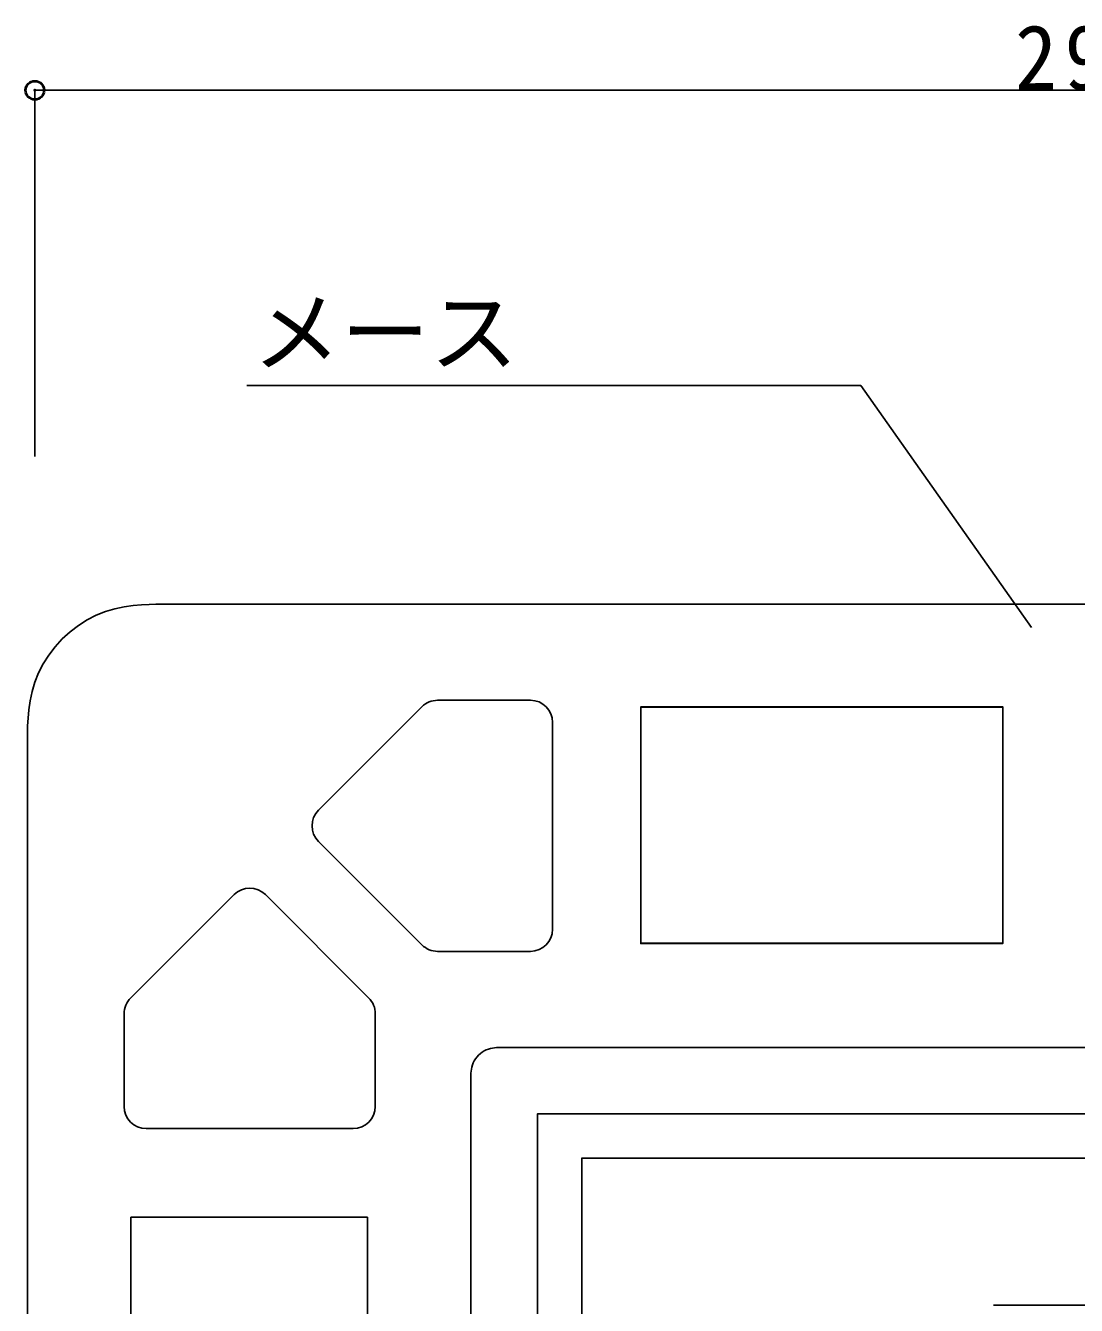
# Model space of a CAD drawing. Units: millimetres, scale not verified. Extents: x -981 to 999, y -689 to 715.
# Drawn here: x -270.8 to -128.6, y 131.5 to 304.8 of the extents above; entities that cross this region are included whole.
import ezdxf
from ezdxf.enums import TextEntityAlignment as Align

# ---------------------------------------------------------------- set-up
doc = ezdxf.new("R2010")
doc.units = ezdxf.units.MM
doc.header["$LTSCALE"] = 5
doc.header["$PDMODE"] = 32
doc.header["$PDSIZE"] = 2.5
for name, color, linetype, lineweight in [('0-0_ﾚｲﾔｰ_1', 7, 'Continuous', 25), ('0-1_ﾚｲﾔｰ_1_______________________2', 7, 'Continuous', 25), ('0-3__U+8272', 2, 'Continuous', 40)]:
    doc.layers.add(name, color=color, linetype=linetype, lineweight=lineweight)
doc.layers.add('0-2__U+6587_U+5B57', color=4, linetype='Continuous')
doc.styles.add('ＭＳ ゴシック', font='')
doc.styles.get('ＭＳ ゴシック').set_extended_font_data('MS Gothic')

msp = doc.modelspace()

# ---------------------------------------------------------------- linework, layer by layer
at = {"layer": '0-0_ﾚｲﾔｰ_1'}
msp.add_lwpolyline([(-134.642, 223.312), (-157.757, 256.083), (-240.82, 256.083)], dxfattribs=at)
at = {"layer": '0-1_ﾚｲﾔｰ_1_______________________2'}
for p, q in [((-215.013, 213.45), (-202.448, 213.45)), ((-231.134, 198.571), (-217.134, 212.571)), ((-199.448, 182.449), (-199.448, 210.449)), ((-217.134, 180.328), (-231.134, 194.328)), ((-256.569, 173.136), (-242.569, 187.136)), ((-238.327, 187.136), (-224.327, 173.136)), ((-202.448, 179.45), (-215.013, 179.45)), ((-257.448, 158.449), (-257.448, 171.015)), ((-223.448, 171.015), (-223.448, 158.449)), ((-254.448, 155.45), (-226.448, 155.45)), ((-60.524, 151.445), (-195.522, 151.445)), ((-139.8, 131.548), (187.12, 131.548))]:
    msp.add_line(p, q, dxfattribs=at)
for points in [[(-270.527, 142.641), (-270.527, 161.45), (-270.527, 176.307), (-270.527, 187.494), (-270.527, 195.561), (-270.527, 201.055), (-270.527, 204.526), (-270.527, 206.524), (-270.527, 207.595), (-270.527, 208.291), (-270.524, 209.063), (-270.503, 209.983), (-270.448, 211.023), (-270.34, 212.159), (-270.162, 213.366), (-269.897, 214.616), (-269.527, 215.885), (-269.034, 217.147), (-268.407, 218.379), (-267.653, 219.564), (-266.786, 220.69), (-265.819, 221.743), (-264.766, 222.709), (-263.64, 223.576), (-262.455, 224.33), (-261.224, 224.958), (-259.962, 225.45), (-258.692, 225.82), (-257.442, 226.086), (-256.236, 226.263), (-255.1, 226.371), (-254.059, 226.427), (-253.14, 226.447), (-252.367, 226.45), (-251.672, 226.45), (-250.6, 226.45), (-248.603, 226.45), (-245.132, 226.45), (-239.637, 226.45), (-231.571, 226.45)], [(-231.571, 226.45), (-220.384, 226.45), (-205.526, 226.45), (-186.718, 226.45), (-164.745, 226.45), (-140.663, 226.45), (-115.526, 226.45)], [(-114.271, 166.45), (-134.383, 166.45), (-152.735, 166.45), (-168.443, 166.45), (-180.85, 166.45), (-190.178, 166.45), (-196.873, 166.45), (-201.381, 166.45), (-204.146, 166.45), (-205.614, 166.45), (-206.231, 166.45), (-206.441, 166.45), (-206.615, 166.449), (-206.822, 166.445), (-207.056, 166.432), (-207.311, 166.408), (-207.583, 166.368), (-207.864, 166.308), (-208.15, 166.225), (-208.434, 166.114), (-208.711, 165.973), (-208.977, 165.803), (-209.231, 165.608), (-209.468, 165.391), (-209.685, 165.154), (-209.88, 164.901), (-210.05, 164.634), (-210.191, 164.357), (-210.302, 164.073), (-210.385, 163.787), (-210.445, 163.506), (-210.485, 163.235)], [(-210.485, 163.235), (-210.509, 162.979), (-210.522, 162.745), (-210.526, 162.538), (-210.527, 162.364), (-210.527, 162.154), (-210.527, 161.538), (-210.527, 160.069), (-210.527, 157.304), (-210.527, 152.796), (-210.527, 146.101), (-210.527, 136.773), (-210.527, 124.367)], [(-201.52, 15.45), (-201.52, 151.445), (-201.52, 157.445), (-195.52, 157.445), (-60.524, 157.445)], [(-60.524, 151.445), (-195.52, 151.445), (-195.52, 15.45)], [(-270.527, 120.669), (-270.527, 142.641)]]:
    msp.add_lwpolyline(points, dxfattribs=at)
for points in [[(-187.526, 212.577), (-138.526, 212.577), (-138.526, 180.577), (-187.526, 180.577)], [(-138.526, 212.514), (-187.526, 212.514), (-187.526, 180.513), (-138.526, 180.513)], [(-224.527, 94.449), (-224.527, 143.449), (-256.527, 143.449), (-256.527, 94.449)]]:
    msp.add_lwpolyline(points, close=True, dxfattribs=at)
for centre, start, end in [((-215.013, 210.449), 90, 135), ((-202.448, 210.449), 0, 90), ((-229.013, 196.449), 135, 225), ((-240.448, 185.015), 45, 135), ((-202.448, 182.449), 270, 0), ((-215.013, 182.449), 225.00002, 270), ((-254.448, 171.015), 135, 180), ((-226.448, 171.015), 0.00002, 45.00002), ((-254.448, 158.449), 180, 270), ((-226.448, 158.449), 270, 0)]:
    msp.add_arc(centre, 3, start, end, dxfattribs=at)
at = {"layer": '0-3__U+8272', "color": 7, "lineweight": 25}
for p in [(-269.527, 246.431), (19.476, 296.03)]:
    msp.add_line(p, (-269.527, 296.03), dxfattribs=at)
at = {"layer": '0-3__U+8272', "color": 7}
msp.add_point((-269.527, 296.03), dxfattribs=at)

# ---------------------------------------------------------------- texts
at = {"layer": '0-2__U+6587_U+5B57', "style": 'ＭＳ ゴシック'}
msp.add_text('メース', height=8.798, dxfattribs=at).set_placement((-240.107, 256.252), align=Align.BOTTOM_LEFT)
at = {"layer": '0-3__U+8272', "color": 4, "insert": (-136.879, 295.943), "char_height": 8.798, "attachment_point": 7, "style": 'ＭＳ ゴシック'}
msp.add_mtext('\\T1.18;\\W0.95;295', dxfattribs=at)

doc.saveas('drawing.dxf')
